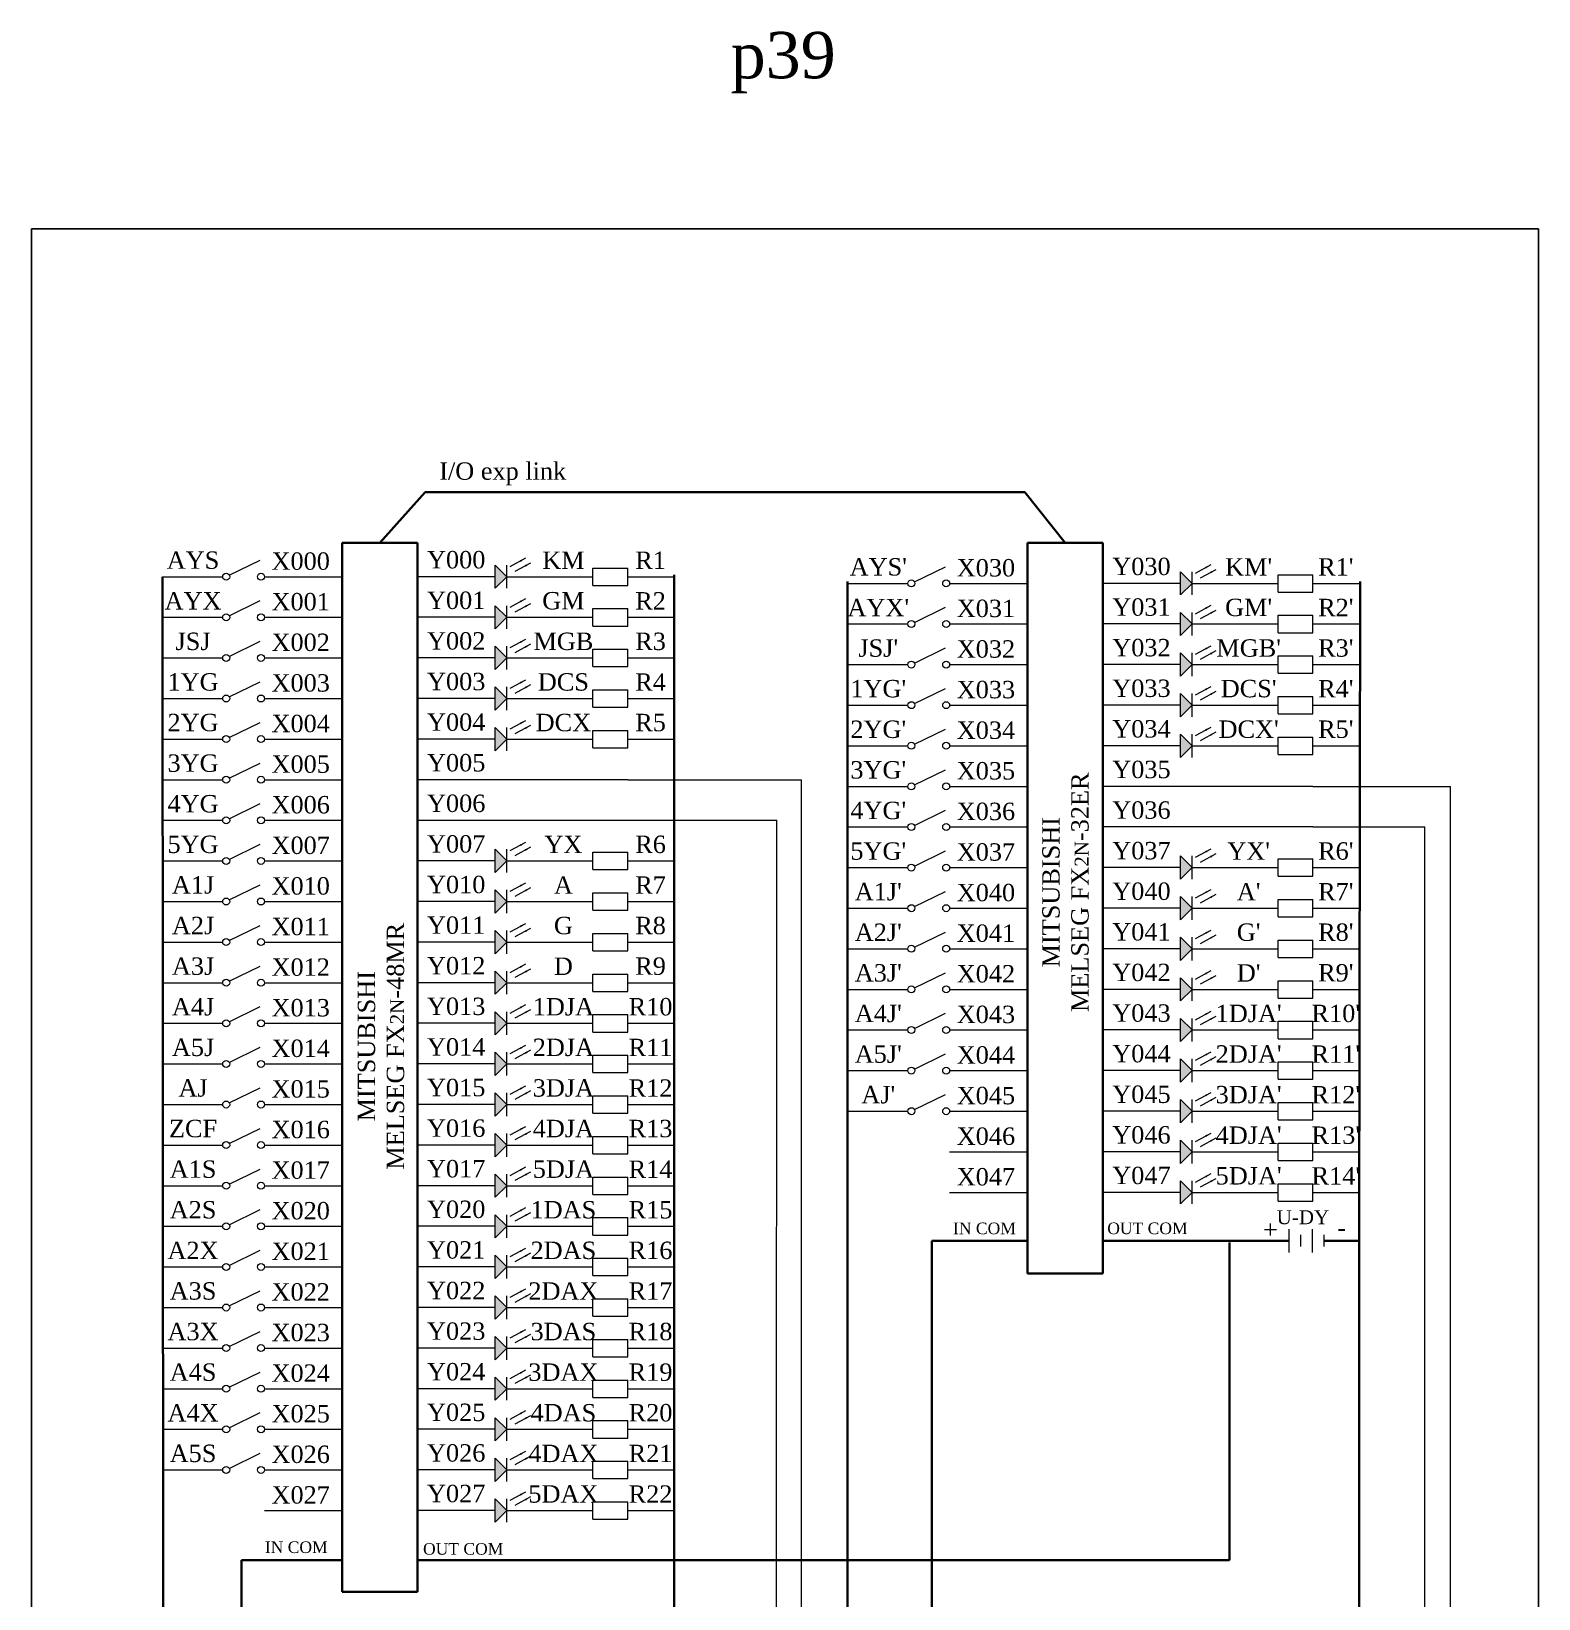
# Model space of a CAD drawing. Header units: millimetres. Extents: x -1398 to -410, y -1053 to -637.
# Drawn here: x -1023.4 to -763.4, y -910.8 to -640.6 of the extents above; entities that cross this region are included whole.
import ezdxf

# ---------------------------------------------------------------- set-up
doc = ezdxf.new("R2010")
doc.units = ezdxf.units.MM
doc.header["$MEASUREMENT"] = 0
doc.layers.get('0').update_dxf_attribs({"lineweight": 90})
doc.layers.add('粗实线', color=7, linetype='Continuous', lineweight=35)
doc.layers.add('细实线', color=7, linetype='Continuous', lineweight=13)
doc.styles.get("Standard").update_dxf_attribs({"font": 'TIMES.TTF', "height": 3})
doc.dimstyles.new('ISO-25', dxfattribs={"dimtxt": 3, "dimasz": 1, "dimexe": 2, "dimexo": 0, "dimgap": 1.5, "dimtad": 1, "dimlfac": -1, "dimdsep": 46, "dimtxsty": 'Standard', "dimblk2": 'DOTSMALL', "dimsah": 1, "dimcen": 10, "dimclrd": 7, "dimclre": 7, "dimclrt": 7, "dimazin": 2, "dimtfac": 1, "dimtix": 1, "dimtmove": 1, "dimatfit": 3, "dimfxl": 0, "dimlwd": 9, "dimlwe": 9, "dimarcsym": 0})

# ---------------------------------------------------------------- blocks, each defined once
blk = doc.blocks.new('_DotSmall')
at = {"color": 0, "linetype": 'ByBlock', "const_width": 0.5}
blk.add_lwpolyline([(-0.0625, 0, 1), (0.0625, 0, 1)], format="xyb", close=True, dxfattribs=at)

msp = doc.modelspace()

# ---------------------------------------------------------------- hatches: boundary and pattern name
at = {"layer": '细实线'}
for points in [[(-943.38, -732.65), (-943.38, -736.65), (-941.38, -734.65)], [(-825.2, -737.8), (-823.2, -735.8), (-825.2, -733.8)], [(-943.38, -739.65), (-943.38, -743.65), (-941.38, -741.65)], [(-825.2, -744.8), (-823.2, -742.8), (-825.2, -740.8)], [(-943.38, -746.65), (-943.38, -750.65), (-941.38, -748.65)], [(-825.2, -751.8), (-823.2, -749.8), (-825.2, -747.8)], [(-943.38, -753.65), (-943.38, -757.65), (-941.38, -755.65)], [(-825.2, -758.8), (-823.2, -756.8), (-825.2, -754.8)], [(-943.38, -760.65), (-943.38, -764.65), (-941.38, -762.65)], [(-825.2, -765.8), (-823.2, -763.8), (-825.2, -761.8)], [(-943.38, -781.65), (-943.38, -785.65), (-941.38, -783.65)], [(-825.2, -786.8), (-823.2, -784.8), (-825.2, -782.8)], [(-943.38, -788.65), (-943.38, -792.65), (-941.38, -790.65)], [(-825.2, -793.8), (-823.2, -791.8), (-825.2, -789.8)], [(-943.38, -795.65), (-943.38, -799.65), (-941.38, -797.65)], [(-825.2, -800.8), (-823.2, -798.8), (-825.2, -796.8)], [(-943.38, -802.65), (-943.38, -806.65), (-941.38, -804.65)], [(-825.2, -807.8), (-823.2, -805.8), (-825.2, -803.8)], [(-943.38, -809.65), (-943.38, -813.65), (-941.38, -811.65)], [(-825.2, -814.8), (-823.2, -812.8), (-825.2, -810.8)], [(-943.38, -816.65), (-943.38, -820.65), (-941.38, -818.65)], [(-825.2, -821.8), (-823.2, -819.8), (-825.2, -817.8)], [(-943.38, -823.65), (-943.38, -827.65), (-941.38, -825.65)], [(-825.2, -828.8), (-823.2, -826.8), (-825.2, -824.8)], [(-943.38, -830.65), (-943.38, -834.65), (-941.38, -832.65)], [(-825.2, -835.8), (-823.2, -833.8), (-825.2, -831.8)], [(-943.38, -837.65), (-943.38, -841.65), (-941.38, -839.65)], [(-825.2, -842.8), (-823.2, -840.8), (-825.2, -838.8)], [(-943.38, -844.65), (-943.38, -848.65), (-941.38, -846.65)], [(-943.38, -851.65), (-943.38, -855.65), (-941.38, -853.65)], [(-943.38, -858.65), (-943.38, -862.65), (-941.38, -860.65)], [(-943.38, -865.65), (-943.38, -869.65), (-941.38, -867.65)], [(-943.38, -872.65), (-943.38, -876.65), (-941.38, -874.65)], [(-943.38, -879.65), (-943.38, -883.65), (-941.38, -881.65)], [(-943.38, -886.65), (-943.38, -890.65), (-941.38, -888.65)], [(-943.38, -893.65), (-943.38, -897.65), (-941.38, -895.65)]]:
    msp.add_hatch(color=7, dxfattribs=at).paths.add_polyline_path(points)

# ---------------------------------------------------------------- linework, layer by layer
at = {"layer": 'Defpoints'}
for p, q in [((-1023.39, -1047.75), (-1023.39, -674.65)), ((-763.41, -686.24), (-763.41, -686.24))]:
    msp.add_line(p, q, dxfattribs=at)
at = {"layer": 'Defpoints', "color": 0}
for p, q in [((-1023.39, -674.65), (-763.41, -674.65)), ((-763.41, -674.65), (-763.41, -1047.75))]:
    msp.add_line(p, q, dxfattribs=at)
at = {"layer": '粗实线', "color": 7}
for p, q in [((-963.28, -728.8), (-955.45, -720.08)), ((-955.45, -720.08), (-852.03, -720.08)), ((-852.03, -720.08), (-845.1, -728.8)), ((-969.78, -728.8), (-969.78, -909.65)), ((-969.78, -728.8), (-956.78, -728.8)), ((-956.78, -728.8), (-956.78, -909.65)), ((-851.6, -728.8), (-851.6, -854.8)), ((-851.6, -728.8), (-838.6, -728.8)), ((-838.6, -728.8), (-838.6, -854.8)), ((-1000.78, -734.65), (-1000.65, -913.29)), ((-912.52, -734.31), (-912.52, -946.54)), ((-882.6, -735.5), (-882.6, -913.29)), ((-794.18, -735.46), (-794.34, -849.14)), ((-868.1, -849.14), (-868.1, -916.17)), ((-851.6, -849.14), (-868.1, -849.14)), ((-806.49, -849.14), (-838.6, -849.14)), ((-816.75, -849.42), (-816.75, -904.2)), ((-800.49, -849.14), (-794.34, -849.15)), ((-794.34, -849.14), (-794.34, -943.98)), ((-851.6, -854.8), (-838.6, -854.8)), ((-987.17, -904.19), (-969.78, -904.19)), ((-987.17, -904.19), (-987.17, -916.17)), ((-956.78, -904.19), (-925.05, -904.19)), ((-925.05, -904.19), (-816.75, -904.2)), ((-969.78, -909.65), (-956.78, -909.65))]:
    msp.add_line(p, q, dxfattribs=at)
at = {"layer": '细实线', "color": 7}
for p, q in [((-989.25, -734.38), (-983.91, -731.77)), ((-1000.78, -734.65), (-990.38, -734.65)), ((-983.18, -734.65), (-969.78, -734.65)), ((-943.38, -734.65), (-956.78, -734.65)), ((-943.38, -736.65), (-943.38, -732.65)), ((-943.38, -732.65), (-941.38, -734.65)), ((-943.38, -736.65), (-941.38, -734.65)), ((-941.38, -736.65), (-941.38, -732.65)), ((-941.38, -734.65), (-926.53, -734.65)), ((-926.53, -736.15), (-926.53, -733.15)), ((-926.53, -733.15), (-920.53, -733.15)), ((-920.53, -736.15), (-920.53, -733.15)), ((-920.53, -734.65), (-912.53, -734.65)), ((-871.06, -735.53), (-865.73, -732.92)), ((-825.2, -733.8), (-823.2, -735.8)), ((-825.2, -737.8), (-825.2, -733.8)), ((-823.2, -737.8), (-823.2, -733.8)), ((-808.34, -737.3), (-808.34, -734.3)), ((-808.34, -734.3), (-802.34, -734.3)), ((-802.34, -737.3), (-802.34, -734.3)), ((-926.53, -736.15), (-920.53, -736.15)), ((-882.6, -735.8), (-872.2, -735.8)), ((-865, -735.8), (-851.6, -735.8)), ((-825.2, -735.8), (-838.6, -735.8)), ((-825.2, -737.8), (-823.2, -735.8)), ((-823.2, -735.8), (-808.34, -735.8)), ((-808.34, -737.3), (-802.34, -737.3)), ((-802.34, -735.8), (-794.34, -735.8)), ((-989.25, -741.38), (-983.91, -738.77)), ((-943.38, -743.65), (-943.38, -739.65)), ((-943.38, -739.65), (-941.38, -741.65)), ((-941.38, -743.65), (-941.38, -739.65)), ((-926.53, -743.15), (-926.53, -740.15)), ((-926.53, -740.15), (-920.53, -740.15)), ((-920.53, -743.15), (-920.53, -740.15)), ((-871.06, -742.53), (-865.73, -739.92)), ((-1000.78, -741.65), (-990.38, -741.65)), ((-983.18, -741.65), (-969.78, -741.65)), ((-943.38, -741.65), (-956.78, -741.65)), ((-943.38, -743.65), (-941.38, -741.65)), ((-941.38, -741.65), (-926.53, -741.65)), ((-920.53, -741.65), (-912.53, -741.65)), ((-882.6, -742.8), (-872.2, -742.8)), ((-865, -742.8), (-851.6, -742.8)), ((-825.2, -742.8), (-838.6, -742.8)), ((-825.2, -740.8), (-823.2, -742.8)), ((-825.2, -744.8), (-825.2, -740.8)), ((-825.2, -744.8), (-823.2, -742.8)), ((-823.2, -744.8), (-823.2, -740.8)), ((-823.2, -742.8), (-808.34, -742.8)), ((-808.34, -741.3), (-802.34, -741.3)), ((-808.34, -744.3), (-808.34, -741.3)), ((-802.34, -744.3), (-802.34, -741.3)), ((-802.34, -742.8), (-794.34, -742.8)), ((-989.25, -748.38), (-983.91, -745.77)), ((-926.53, -743.15), (-920.53, -743.15)), ((-808.34, -744.3), (-802.34, -744.3)), ((-943.38, -750.65), (-943.38, -746.65)), ((-943.38, -746.65), (-941.38, -748.65)), ((-941.38, -750.65), (-941.38, -746.65)), ((-926.53, -750.15), (-926.53, -747.15)), ((-926.53, -747.15), (-920.53, -747.15)), ((-920.53, -750.15), (-920.53, -747.15)), ((-871.06, -749.53), (-865.73, -746.92)), ((-825.2, -747.8), (-823.2, -749.8)), ((-825.2, -751.8), (-825.2, -747.8)), ((-823.2, -751.8), (-823.2, -747.8)), ((-808.34, -748.3), (-802.34, -748.3)), ((-808.34, -751.3), (-808.34, -748.3)), ((-802.34, -751.3), (-802.34, -748.3)), ((-1000.78, -748.65), (-990.38, -748.65)), ((-983.18, -748.65), (-969.78, -748.65)), ((-943.38, -748.65), (-956.78, -748.65)), ((-943.38, -750.65), (-941.38, -748.65)), ((-941.38, -748.65), (-926.53, -748.65)), ((-926.53, -750.15), (-920.53, -750.15)), ((-920.53, -748.65), (-912.53, -748.65)), ((-882.6, -749.8), (-872.2, -749.8)), ((-865, -749.8), (-851.6, -749.8)), ((-825.2, -749.8), (-838.6, -749.8)), ((-825.2, -751.8), (-823.2, -749.8)), ((-823.2, -749.8), (-808.34, -749.8)), ((-802.34, -749.8), (-794.34, -749.8)), ((-989.25, -755.38), (-983.91, -752.77)), ((-943.38, -757.65), (-943.38, -753.65)), ((-943.38, -753.65), (-941.38, -755.65)), ((-941.38, -757.65), (-941.38, -753.65)), ((-808.34, -751.3), (-802.34, -751.3)), ((-1000.78, -755.65), (-990.38, -755.65)), ((-983.18, -755.65), (-969.78, -755.65)), ((-943.38, -755.65), (-956.78, -755.65)), ((-943.38, -757.65), (-941.38, -755.65)), ((-941.38, -755.65), (-926.53, -755.65)), ((-926.53, -757.15), (-926.53, -754.15)), ((-926.53, -754.15), (-920.53, -754.15)), ((-920.53, -757.15), (-920.53, -754.15)), ((-920.53, -755.65), (-912.53, -755.65)), ((-871.06, -756.53), (-865.73, -753.92)), ((-825.2, -754.8), (-823.2, -756.8)), ((-825.2, -758.8), (-825.2, -754.8)), ((-823.2, -758.8), (-823.2, -754.8)), ((-808.34, -755.3), (-802.34, -755.3)), ((-808.34, -758.3), (-808.34, -755.3)), ((-802.34, -758.3), (-802.34, -755.3)), ((-926.53, -757.15), (-920.53, -757.15)), ((-882.6, -756.8), (-872.2, -756.8)), ((-865, -756.8), (-851.6, -756.8)), ((-825.2, -756.8), (-838.6, -756.8)), ((-825.2, -758.8), (-823.2, -756.8)), ((-823.2, -756.8), (-808.34, -756.8)), ((-808.34, -758.3), (-802.34, -758.3)), ((-802.34, -756.8), (-794.34, -756.8)), ((-989.25, -762.38), (-983.91, -759.77)), ((-943.38, -764.65), (-943.38, -760.65)), ((-943.38, -760.65), (-941.38, -762.65)), ((-941.38, -764.65), (-941.38, -760.65)), ((-926.53, -764.15), (-926.53, -761.15)), ((-926.53, -761.15), (-920.53, -761.15)), ((-920.53, -764.15), (-920.53, -761.15)), ((-871.06, -763.53), (-865.73, -760.92)), ((-825.2, -761.8), (-823.2, -763.8)), ((-825.2, -765.8), (-825.2, -761.8)), ((-823.2, -765.8), (-823.2, -761.8)), ((-1000.78, -762.65), (-990.38, -762.65)), ((-983.18, -762.65), (-969.78, -762.65)), ((-943.38, -762.65), (-956.78, -762.65)), ((-943.38, -764.65), (-941.38, -762.65)), ((-941.38, -762.65), (-926.53, -762.65)), ((-926.53, -764.15), (-920.53, -764.15)), ((-920.53, -762.65), (-912.53, -762.65)), ((-882.6, -763.8), (-872.2, -763.8)), ((-865, -763.8), (-851.6, -763.8)), ((-825.2, -763.8), (-838.6, -763.8)), ((-825.2, -765.8), (-823.2, -763.8)), ((-823.2, -763.8), (-808.34, -763.8)), ((-808.34, -762.3), (-802.34, -762.3)), ((-808.34, -765.3), (-808.34, -762.3)), ((-802.34, -765.3), (-802.34, -762.3)), ((-802.34, -763.8), (-794.34, -763.8)), ((-989.25, -769.38), (-983.91, -766.77)), ((-808.34, -765.3), (-802.34, -765.3)), ((-1000.78, -769.65), (-990.38, -769.65)), ((-983.18, -769.65), (-969.78, -769.65)), ((-920.53, -769.65), (-956.78, -769.65)), ((-920.53, -769.65), (-890.53, -769.65)), ((-890.53, -963.63), (-890.53, -769.65)), ((-871.06, -770.53), (-865.73, -767.92)), ((-882.6, -770.8), (-872.2, -770.8)), ((-865, -770.8), (-851.6, -770.8)), ((-802.34, -770.8), (-838.6, -770.8)), ((-802.34, -770.8), (-778.63, -770.8)), ((-778.63, -960.96), (-778.63, -770.8)), ((-989.25, -776.38), (-983.91, -773.77)), ((-871.06, -777.53), (-865.73, -774.92)), ((-1000.78, -776.65), (-990.38, -776.65)), ((-983.18, -776.65), (-969.78, -776.65)), ((-956.78, -776.65), (-894.8, -776.65)), ((-894.91, -960.63), (-894.8, -776.65)), ((-882.6, -777.8), (-872.2, -777.8)), ((-865, -777.8), (-851.6, -777.8)), ((-802.34, -777.8), (-838.6, -777.8)), ((-802.34, -777.8), (-783.07, -777.8)), ((-783.07, -958.08), (-783.07, -777.8)), ((-989.25, -783.38), (-983.91, -780.77)), ((-943.38, -781.65), (-941.38, -783.65)), ((-943.38, -785.65), (-943.38, -781.65)), ((-941.38, -785.65), (-941.38, -781.65)), ((-926.53, -785.15), (-926.53, -782.15)), ((-926.53, -782.15), (-920.53, -782.15)), ((-920.53, -785.15), (-920.53, -782.15)), ((-871.06, -784.53), (-865.73, -781.92)), ((-825.2, -782.8), (-823.2, -784.8)), ((-825.2, -786.8), (-825.2, -782.8)), ((-823.2, -786.8), (-823.2, -782.8)), ((-808.34, -783.3), (-802.34, -783.3)), ((-808.34, -786.3), (-808.34, -783.3)), ((-802.34, -786.3), (-802.34, -783.3)), ((-1000.78, -783.65), (-990.38, -783.65)), ((-983.18, -783.65), (-969.78, -783.65)), ((-943.38, -783.65), (-956.78, -783.65)), ((-943.38, -785.65), (-941.38, -783.65)), ((-941.38, -783.65), (-926.53, -783.65)), ((-926.53, -785.15), (-920.53, -785.15)), ((-920.53, -783.65), (-912.53, -783.65)), ((-882.6, -784.8), (-872.2, -784.8)), ((-865, -784.8), (-851.6, -784.8)), ((-825.2, -784.8), (-838.6, -784.8)), ((-825.2, -786.8), (-823.2, -784.8)), ((-823.2, -784.8), (-808.34, -784.8)), ((-808.34, -786.3), (-802.34, -786.3)), ((-802.34, -784.8), (-794.34, -784.8)), ((-989.25, -790.38), (-983.91, -787.77)), ((-943.38, -788.65), (-941.38, -790.65)), ((-943.38, -792.65), (-943.38, -788.65)), ((-941.38, -792.65), (-941.38, -788.65)), ((-871.06, -791.53), (-865.73, -788.92)), ((-1000.78, -790.65), (-990.38, -790.65)), ((-983.18, -790.65), (-969.78, -790.65)), ((-943.38, -790.65), (-956.78, -790.65)), ((-943.38, -792.65), (-941.38, -790.65)), ((-941.38, -790.65), (-926.53, -790.65)), ((-926.53, -792.15), (-926.53, -789.15)), ((-926.53, -789.15), (-920.53, -789.15)), ((-920.53, -792.15), (-920.53, -789.15)), ((-920.53, -790.65), (-912.53, -790.65)), ((-825.2, -789.8), (-823.2, -791.8)), ((-825.2, -793.8), (-825.2, -789.8)), ((-823.2, -793.8), (-823.2, -789.8)), ((-808.34, -790.3), (-802.34, -790.3)), ((-808.34, -793.3), (-808.34, -790.3)), ((-802.34, -793.3), (-802.34, -790.3)), ((-926.53, -792.15), (-920.53, -792.15)), ((-882.6, -791.8), (-872.2, -791.8)), ((-865, -791.8), (-851.6, -791.8)), ((-825.2, -791.8), (-838.6, -791.8)), ((-825.2, -793.8), (-823.2, -791.8)), ((-823.2, -791.8), (-808.34, -791.8)), ((-808.34, -793.3), (-802.34, -793.3)), ((-802.34, -791.8), (-794.34, -791.8)), ((-989.25, -797.38), (-983.91, -794.77)), ((-943.38, -795.65), (-941.38, -797.65)), ((-943.38, -799.65), (-943.38, -795.65)), ((-941.38, -799.65), (-941.38, -795.65)), ((-926.53, -799.15), (-926.53, -796.15)), ((-926.53, -796.15), (-920.53, -796.15)), ((-920.53, -799.15), (-920.53, -796.15)), ((-871.06, -798.53), (-865.73, -795.92)), ((-825.2, -796.8), (-823.2, -798.8)), ((-825.2, -800.8), (-825.2, -796.8)), ((-823.2, -800.8), (-823.2, -796.8)), ((-1000.78, -797.65), (-990.38, -797.65)), ((-983.18, -797.65), (-969.78, -797.65)), ((-943.38, -797.65), (-956.78, -797.65)), ((-943.38, -799.65), (-941.38, -797.65)), ((-941.38, -797.65), (-926.53, -797.65)), ((-926.53, -799.15), (-920.53, -799.15)), ((-920.53, -797.65), (-912.53, -797.65)), ((-882.6, -798.8), (-872.2, -798.8)), ((-865, -798.8), (-851.6, -798.8)), ((-825.2, -798.8), (-838.6, -798.8)), ((-825.2, -800.8), (-823.2, -798.8)), ((-823.2, -798.8), (-808.34, -798.8)), ((-808.34, -797.3), (-802.34, -797.3)), ((-808.34, -800.3), (-808.34, -797.3)), ((-802.34, -800.3), (-802.34, -797.3)), ((-802.34, -798.8), (-794.34, -798.8)), ((-989.25, -804.38), (-983.91, -801.77)), ((-808.34, -800.3), (-802.34, -800.3)), ((-1000.78, -804.65), (-990.38, -804.65)), ((-983.18, -804.65), (-969.78, -804.65)), ((-943.38, -804.65), (-956.78, -804.65)), ((-943.38, -806.65), (-943.38, -802.65)), ((-943.38, -802.65), (-941.38, -804.65)), ((-943.38, -806.65), (-941.38, -804.65)), ((-941.38, -806.65), (-941.38, -802.65)), ((-941.38, -804.65), (-926.53, -804.65)), ((-926.53, -806.15), (-926.53, -803.15)), ((-926.53, -803.15), (-920.53, -803.15)), ((-920.53, -806.15), (-920.53, -803.15)), ((-920.53, -804.65), (-912.53, -804.65)), ((-871.06, -805.53), (-865.73, -802.92)), ((-825.2, -803.8), (-823.2, -805.8)), ((-825.2, -807.8), (-825.2, -803.8)), ((-823.2, -807.8), (-823.2, -803.8)), ((-808.34, -804.3), (-802.34, -804.3)), ((-808.34, -807.3), (-808.34, -804.3)), ((-802.34, -807.3), (-802.34, -804.3)), ((-926.53, -806.15), (-920.53, -806.15)), ((-882.6, -805.8), (-872.2, -805.8)), ((-865, -805.8), (-851.6, -805.8)), ((-825.2, -805.8), (-838.6, -805.8)), ((-825.2, -807.8), (-823.2, -805.8)), ((-823.2, -805.8), (-808.34, -805.8)), ((-808.34, -807.3), (-802.34, -807.3)), ((-802.34, -805.8), (-794.34, -805.8)), ((-989.25, -811.38), (-983.91, -808.77)), ((-943.38, -809.65), (-941.38, -811.65)), ((-943.38, -813.65), (-943.38, -809.65)), ((-941.38, -813.65), (-941.38, -809.65)), ((-926.53, -813.15), (-926.53, -810.15)), ((-926.53, -810.15), (-920.53, -810.15)), ((-920.53, -813.15), (-920.53, -810.15)), ((-871.06, -812.53), (-865.73, -809.92)), ((-1000.78, -811.65), (-990.38, -811.65)), ((-983.18, -811.65), (-969.78, -811.65)), ((-943.38, -811.65), (-956.78, -811.65)), ((-943.38, -813.65), (-941.38, -811.65)), ((-941.38, -811.65), (-926.53, -811.65)), ((-926.53, -813.15), (-920.53, -813.15)), ((-920.53, -811.65), (-912.53, -811.65)), ((-882.6, -812.8), (-872.2, -812.8)), ((-865, -812.8), (-851.6, -812.8)), ((-825.2, -812.8), (-838.6, -812.8)), ((-825.2, -810.8), (-823.2, -812.8)), ((-825.2, -814.8), (-825.2, -810.8)), ((-825.2, -814.8), (-823.2, -812.8)), ((-823.2, -814.8), (-823.2, -810.8)), ((-823.2, -812.8), (-808.34, -812.8)), ((-808.34, -811.3), (-802.34, -811.3)), ((-808.34, -814.3), (-808.34, -811.3)), ((-802.34, -814.3), (-802.34, -811.3)), ((-802.34, -812.8), (-794.34, -812.8)), ((-989.25, -818.38), (-983.91, -815.77)), ((-808.34, -814.3), (-802.34, -814.3)), ((-1000.78, -818.65), (-990.38, -818.65)), ((-983.18, -818.65), (-969.78, -818.65)), ((-943.38, -818.65), (-956.78, -818.65)), ((-943.38, -816.65), (-941.38, -818.65)), ((-943.38, -820.65), (-943.38, -816.65)), ((-943.38, -820.65), (-941.38, -818.65)), ((-941.38, -820.65), (-941.38, -816.65)), ((-941.38, -818.65), (-926.53, -818.65)), ((-926.53, -820.15), (-926.53, -817.15)), ((-926.53, -817.15), (-920.53, -817.15)), ((-920.53, -820.15), (-920.53, -817.15)), ((-920.53, -818.65), (-912.53, -818.65)), ((-871.06, -819.53), (-865.73, -816.92)), ((-825.2, -817.8), (-823.2, -819.8)), ((-825.2, -821.8), (-825.2, -817.8)), ((-823.2, -821.8), (-823.2, -817.8)), ((-808.34, -818.3), (-802.34, -818.3)), ((-808.34, -821.3), (-808.34, -818.3)), ((-802.34, -821.3), (-802.34, -818.3)), ((-926.53, -820.15), (-920.53, -820.15)), ((-882.6, -819.8), (-872.2, -819.8)), ((-865, -819.8), (-851.6, -819.8)), ((-825.2, -819.8), (-838.6, -819.8)), ((-825.2, -821.8), (-823.2, -819.8)), ((-823.2, -819.8), (-808.34, -819.8)), ((-808.34, -821.3), (-802.34, -821.3)), ((-802.34, -819.8), (-794.34, -819.8)), ((-989.25, -825.38), (-983.91, -822.77)), ((-943.38, -823.65), (-941.38, -825.65)), ((-943.38, -827.65), (-943.38, -823.65)), ((-941.38, -827.65), (-941.38, -823.65)), ((-926.53, -827.15), (-926.53, -824.15)), ((-926.53, -824.15), (-920.53, -824.15)), ((-920.53, -827.15), (-920.53, -824.15)), ((-871.06, -826.53), (-865.73, -823.92)), ((-1000.78, -825.65), (-990.38, -825.65)), ((-983.18, -825.65), (-969.78, -825.65)), ((-943.38, -825.65), (-956.78, -825.65)), ((-943.38, -827.65), (-941.38, -825.65)), ((-941.38, -825.65), (-926.53, -825.65)), ((-920.53, -825.65), (-912.53, -825.65)), ((-882.6, -826.8), (-872.2, -826.8)), ((-865, -826.8), (-851.6, -826.8)), ((-825.2, -826.8), (-838.6, -826.8)), ((-825.2, -824.8), (-823.2, -826.8)), ((-825.2, -828.8), (-825.2, -824.8)), ((-825.2, -828.8), (-823.2, -826.8)), ((-823.2, -828.8), (-823.2, -824.8)), ((-823.2, -826.8), (-808.34, -826.8)), ((-808.34, -828.3), (-808.34, -825.3)), ((-808.34, -825.3), (-802.34, -825.3)), ((-802.34, -828.3), (-802.34, -825.3)), ((-802.34, -826.8), (-794.34, -826.8)), ((-926.53, -827.15), (-920.53, -827.15)), ((-808.34, -828.3), (-802.34, -828.3)), ((-989.25, -832.38), (-983.91, -829.77)), ((-943.38, -830.65), (-941.38, -832.65)), ((-943.38, -834.65), (-943.38, -830.65)), ((-941.38, -834.65), (-941.38, -830.65)), ((-926.53, -834.15), (-926.53, -831.15)), ((-926.53, -831.15), (-920.53, -831.15)), ((-920.53, -834.15), (-920.53, -831.15)), ((-825.2, -831.8), (-823.2, -833.8)), ((-825.2, -835.8), (-825.2, -831.8)), ((-823.2, -835.8), (-823.2, -831.8)), ((-1000.78, -832.65), (-990.38, -832.65)), ((-983.18, -832.65), (-969.78, -832.65)), ((-943.38, -832.65), (-956.78, -832.65)), ((-943.38, -834.65), (-941.38, -832.65)), ((-941.38, -832.65), (-926.53, -832.65)), ((-926.53, -834.15), (-920.53, -834.15)), ((-920.53, -832.65), (-912.53, -832.65)), ((-865, -833.8), (-851.6, -833.8)), ((-825.2, -833.8), (-838.6, -833.8)), ((-825.2, -835.8), (-823.2, -833.8)), ((-823.2, -833.8), (-808.34, -833.8)), ((-808.34, -832.3), (-802.34, -832.3)), ((-808.34, -835.3), (-808.34, -832.3)), ((-802.34, -835.3), (-802.34, -832.3)), ((-802.34, -833.8), (-794.34, -833.8)), ((-989.25, -839.38), (-983.91, -836.77)), ((-943.38, -841.65), (-943.38, -837.65)), ((-943.38, -837.65), (-941.38, -839.65)), ((-941.38, -841.65), (-941.38, -837.65)), ((-808.34, -835.3), (-802.34, -835.3)), ((-1000.78, -839.65), (-990.38, -839.65)), ((-983.18, -839.65), (-969.78, -839.65)), ((-943.38, -839.65), (-956.78, -839.65)), ((-943.38, -841.65), (-941.38, -839.65)), ((-941.38, -839.65), (-926.53, -839.65)), ((-926.53, -841.15), (-926.53, -838.15)), ((-926.53, -838.15), (-920.53, -838.15)), ((-920.53, -841.15), (-920.53, -838.15)), ((-920.53, -839.65), (-912.53, -839.65)), ((-825.2, -838.8), (-823.2, -840.8)), ((-825.2, -842.8), (-825.2, -838.8)), ((-823.2, -842.8), (-823.2, -838.8)), ((-808.34, -839.3), (-802.34, -839.3)), ((-808.34, -842.3), (-808.34, -839.3)), ((-802.34, -842.3), (-802.34, -839.3)), ((-926.53, -841.15), (-920.53, -841.15)), ((-865, -840.8), (-851.6, -840.8)), ((-825.2, -840.8), (-838.6, -840.8)), ((-825.2, -842.8), (-823.2, -840.8)), ((-823.2, -840.8), (-808.34, -840.8)), ((-808.34, -842.3), (-802.34, -842.3)), ((-802.34, -840.8), (-794.34, -840.8)), ((-989.25, -846.38), (-983.91, -843.77)), ((-943.38, -844.65), (-941.38, -846.65)), ((-943.38, -848.65), (-943.38, -844.65)), ((-941.38, -848.65), (-941.38, -844.65)), ((-926.53, -848.15), (-926.53, -845.15)), ((-926.53, -845.15), (-920.53, -845.15)), ((-920.53, -848.15), (-920.53, -845.15)), ((-1000.78, -846.65), (-990.38, -846.65)), ((-983.18, -846.65), (-969.78, -846.65)), ((-943.38, -846.65), (-956.78, -846.65)), ((-943.38, -848.65), (-941.38, -846.65)), ((-941.38, -846.65), (-926.53, -846.65)), ((-926.53, -848.15), (-920.53, -848.15)), ((-920.53, -846.65), (-912.53, -846.65)), ((-806.49, -847.14), (-806.49, -851.14)), ((-804.49, -848.14), (-804.49, -850.14)), ((-802.49, -847.14), (-802.49, -851.14)), ((-800.49, -848.14), (-800.49, -850.14)), ((-989.25, -853.38), (-983.91, -850.77)), ((-1000.78, -853.65), (-990.38, -853.65)), ((-983.18, -853.65), (-969.78, -853.65)), ((-943.38, -853.65), (-956.78, -853.65)), ((-943.38, -851.65), (-941.38, -853.65)), ((-943.38, -855.65), (-943.38, -851.65)), ((-943.38, -855.65), (-941.38, -853.65)), ((-941.38, -855.65), (-941.38, -851.65)), ((-941.38, -853.65), (-926.53, -853.65)), ((-926.53, -855.15), (-926.53, -852.15)), ((-926.53, -852.15), (-920.53, -852.15)), ((-920.53, -855.15), (-920.53, -852.15)), ((-920.53, -853.65), (-912.53, -853.65)), ((-926.53, -855.15), (-920.53, -855.15)), ((-989.25, -860.38), (-983.91, -857.77)), ((-943.38, -862.65), (-943.38, -858.65)), ((-943.38, -858.65), (-941.38, -860.65)), ((-941.38, -862.65), (-941.38, -858.65)), ((-926.53, -862.15), (-926.53, -859.15)), ((-926.53, -859.15), (-920.53, -859.15)), ((-920.53, -862.15), (-920.53, -859.15)), ((-1000.78, -860.65), (-990.38, -860.65)), ((-983.18, -860.65), (-969.78, -860.65)), ((-943.38, -860.65), (-956.78, -860.65)), ((-943.38, -862.65), (-941.38, -860.65)), ((-941.38, -860.65), (-926.53, -860.65)), ((-920.53, -860.65), (-912.53, -860.65)), ((-926.53, -862.15), (-920.53, -862.15)), ((-989.25, -867.38), (-983.91, -864.77)), ((-943.38, -865.65), (-941.38, -867.65)), ((-943.38, -869.65), (-943.38, -865.65)), ((-941.38, -869.65), (-941.38, -865.65)), ((-926.53, -869.15), (-926.53, -866.15)), ((-926.53, -866.15), (-920.53, -866.15)), ((-920.53, -869.15), (-920.53, -866.15)), ((-1000.78, -867.65), (-990.38, -867.65)), ((-983.18, -867.65), (-969.78, -867.65)), ((-943.38, -867.65), (-956.78, -867.65)), ((-943.38, -869.65), (-941.38, -867.65)), ((-941.38, -867.65), (-926.53, -867.65)), ((-926.53, -869.15), (-920.53, -869.15)), ((-920.53, -867.65), (-912.53, -867.65)), ((-989.25, -874.38), (-983.91, -871.77)), ((-943.38, -876.65), (-943.38, -872.65)), ((-943.38, -872.65), (-941.38, -874.65)), ((-941.38, -876.65), (-941.38, -872.65)), ((-1000.78, -874.65), (-990.38, -874.65)), ((-983.18, -874.65), (-969.78, -874.65)), ((-943.38, -874.65), (-956.78, -874.65)), ((-943.38, -876.65), (-941.38, -874.65)), ((-941.38, -874.65), (-926.53, -874.65)), ((-926.53, -876.15), (-926.53, -873.15)), ((-926.53, -873.15), (-920.53, -873.15)), ((-920.53, -876.15), (-920.53, -873.15)), ((-920.53, -874.65), (-912.53, -874.65)), ((-926.53, -876.15), (-920.53, -876.15)), ((-989.25, -881.38), (-983.91, -878.77)), ((-943.38, -879.65), (-941.38, -881.65)), ((-943.38, -883.65), (-943.38, -879.65)), ((-941.38, -883.65), (-941.38, -879.65)), ((-926.53, -883.15), (-926.53, -880.15)), ((-926.53, -880.15), (-920.53, -880.15)), ((-920.53, -883.15), (-920.53, -880.15)), ((-1000.78, -881.65), (-990.38, -881.65)), ((-983.18, -881.65), (-969.78, -881.65)), ((-943.38, -881.65), (-956.78, -881.65)), ((-943.38, -883.65), (-941.38, -881.65)), ((-941.38, -881.65), (-926.53, -881.65)), ((-926.53, -883.15), (-920.53, -883.15)), ((-920.53, -881.65), (-912.53, -881.65)), ((-989.25, -888.38), (-983.91, -885.77)), ((-1000.78, -888.65), (-990.38, -888.65)), ((-983.18, -888.65), (-969.78, -888.65)), ((-943.38, -888.65), (-956.78, -888.65)), ((-943.38, -886.65), (-941.38, -888.65)), ((-943.38, -890.65), (-943.38, -886.65)), ((-943.38, -890.65), (-941.38, -888.65)), ((-941.38, -890.65), (-941.38, -886.65)), ((-941.38, -888.65), (-926.53, -888.65)), ((-926.53, -890.15), (-926.53, -887.15)), ((-926.53, -887.15), (-920.53, -887.15)), ((-920.53, -890.15), (-920.53, -887.15)), ((-920.53, -888.65), (-912.53, -888.65)), ((-926.53, -890.15), (-920.53, -890.15)), ((-943.38, -897.65), (-943.38, -893.65)), ((-943.38, -893.65), (-941.38, -895.65)), ((-941.38, -897.65), (-941.38, -893.65)), ((-926.53, -897.15), (-926.53, -894.15)), ((-926.53, -894.15), (-920.53, -894.15)), ((-920.53, -897.15), (-920.53, -894.15)), ((-983.18, -895.65), (-969.78, -895.65)), ((-943.38, -895.65), (-956.78, -895.65)), ((-943.38, -897.65), (-941.38, -895.65)), ((-941.38, -895.65), (-926.53, -895.65)), ((-920.53, -895.65), (-912.53, -895.65)), ((-926.53, -897.15), (-920.53, -897.15))]:
    msp.add_line(p, q, dxfattribs=at)
for centre in [(-989.78, -734.65), (-983.78, -734.65), (-871.6, -735.8), (-865.6, -735.8), (-989.78, -741.65), (-983.78, -741.65), (-871.6, -742.8), (-865.6, -742.8), (-989.78, -748.65), (-983.78, -748.65), (-871.6, -749.8), (-865.6, -749.8), (-989.78, -755.65), (-983.78, -755.65), (-871.6, -756.8), (-865.6, -756.8), (-989.78, -762.65), (-983.78, -762.65), (-871.6, -763.8), (-865.6, -763.8), (-989.78, -769.65), (-983.78, -769.65), (-871.6, -770.8), (-865.6, -770.8), (-989.78, -776.65), (-983.78, -776.65), (-871.6, -777.8), (-865.6, -777.8), (-989.78, -783.65), (-983.78, -783.65), (-871.6, -784.8), (-865.6, -784.8), (-989.78, -790.65), (-983.78, -790.65), (-871.6, -791.8), (-865.6, -791.8), (-989.78, -797.65), (-983.78, -797.65), (-871.6, -798.8), (-865.6, -798.8), (-989.78, -804.65), (-983.78, -804.65), (-871.6, -805.8), (-865.6, -805.8), (-989.78, -811.65), (-983.78, -811.65), (-871.6, -812.8), (-865.6, -812.8), (-989.78, -818.65), (-983.78, -818.65), (-871.6, -819.8), (-865.6, -819.8), (-989.78, -825.65), (-983.78, -825.65), (-871.6, -826.8), (-865.6, -826.8), (-989.78, -832.65), (-983.78, -832.65), (-989.78, -839.65), (-983.78, -839.65), (-989.78, -846.65), (-983.78, -846.65), (-989.78, -853.65), (-983.78, -853.65), (-989.78, -860.65), (-983.78, -860.65), (-989.78, -867.65), (-983.78, -867.65), (-989.78, -874.65), (-983.78, -874.65), (-989.78, -881.65), (-983.78, -881.65), (-989.78, -888.65), (-983.78, -888.65)]:
    msp.add_circle(centre, 0.6, dxfattribs=at)

# ---------------------------------------------------------------- texts
at = {"layer": '粗实线', "color": 7, "insert": (-963.07, -815.6), "char_height": 3, "width": 65.8344, "attachment_point": 5, "rotation": 90}
msp.add_mtext('MITSUBISHI\\PMELSEG FX{\\H0.8x;2N}-48MR', dxfattribs=at)
at = {"layer": '粗实线', "color": 7, "char_height": 3, "attachment_point": 5}
for s, insert, width in [('+', (-809.67, -847.22), 4.4561), ('-', (-797.38, -846.88), 4.2602)]:
    msp.add_mtext(s, dxfattribs=dict(at, insert=insert, width=width))
at = {"layer": '细实线', "color": 7, "attachment_point": 5}
for s, insert, char_height, width in [('{\\H2.667x;p39}', (-893.71, -646.01), 3, 108.7826), ('I/O exp link', (-942.09, -716.92), 3, 51.6467), ('AYS', (-995.5, -731.81), 3, 10.5757), ('X000', (-976.93, -731.98), 3, 13.3584), ('Y000', (-950.11, -731.74), 3, 13.3584), ('KM', (-931.62, -731.81), 3, 9.9236), ('R1', (-916.59, -731.81), 3, 7.9389), ("AYS'", (-877.31, -732.97), 3, 10.5757), ('X030', (-858.74, -733.13), 3, 13.3584), ('Y030', (-831.92, -732.9), 3, 13.3584), ("KM'", (-813.43, -732.96), 3, 9.9236), ("R1'", (-798.4, -732.96), 3, 7.9389), ('AYX', (-995.5, -738.81), 3, 10.5757), ('X001', (-976.93, -738.98), 3, 13.3584), ('Y001', (-950.11, -738.74), 3, 13.3584), ('GM', (-931.62, -738.81), 3, 9.9236), ('R2', (-916.59, -738.81), 3, 7.9389), ("AYX'", (-877.31, -739.97), 3, 10.5757), ('X031', (-858.74, -740.13), 3, 13.3584), ('Y031', (-831.92, -739.9), 3, 13.3584), ("GM'", (-813.43, -739.96), 3, 9.9236), ("R2'", (-798.4, -739.96), 3, 7.9389), ('JSJ', (-995.5, -745.81), 3, 10.5757), ('X002', (-976.93, -745.98), 3, 13.3584), ('Y002', (-950.11, -745.74), 3, 13.3584), ('MGB', (-931.62, -745.81), 3, 9.9236), ('R3', (-916.59, -745.81), 3, 7.9389), ("JSJ'", (-877.31, -746.97), 3, 10.5757), ('X032', (-858.74, -747.13), 3, 13.3584), ('Y032', (-831.92, -746.9), 3, 13.3584), ("MGB'", (-813.43, -746.96), 3, 9.9236), ("R3'", (-798.4, -746.96), 3, 7.9389), ('Y003', (-950.11, -752.74), 3, 13.3584), ('1YG', (-995.5, -752.81), 3, 10.5757), ('X003', (-976.93, -752.98), 3, 13.3584), ('DCS', (-931.62, -752.81), 3, 9.9236), ('R4', (-916.59, -752.81), 3, 7.9389), ("1YG'", (-877.31, -753.97), 3, 10.5757), ('X033', (-858.74, -754.13), 3, 13.3584), ('Y033', (-831.92, -753.9), 3, 13.3584), ("DCS'", (-813.43, -753.96), 3, 9.9236), ("R4'", (-798.4, -753.96), 3, 7.9389), ('2YG', (-995.5, -759.81), 3, 10.5757), ('X004', (-976.93, -759.98), 3, 13.3584), ('Y004', (-950.11, -759.74), 3, 13.3584), ('DCX', (-931.62, -759.81), 3, 9.9236), ('R5', (-916.59, -759.81), 3, 7.9389), ("2YG'", (-877.31, -760.97), 3, 10.5757), ('X034', (-858.74, -761.13), 3, 13.3584), ('Y034', (-831.92, -760.9), 3, 13.3584), ("DCX'", (-813.43, -760.96), 3, 9.9236), ("R5'", (-798.4, -760.96), 3, 7.9389), ('3YG', (-995.5, -766.81), 3, 10.5757), ('X005', (-976.93, -766.98), 3, 13.3584), ('Y005', (-950.11, -766.74), 3, 13.3584), ("3YG'", (-877.31, -767.97), 3, 10.5757), ('X035', (-858.74, -768.13), 3, 13.3584), ('Y035', (-831.92, -767.9), 3, 13.3584), ('4YG', (-995.5, -773.81), 3, 10.5757), ('X006', (-976.93, -773.98), 3, 13.3584), ('Y006', (-950.11, -773.74), 3, 13.3584), ("4YG'", (-877.31, -774.97), 3, 10.5757), ('X036', (-858.74, -775.13), 3, 13.3584), ('Y036', (-831.92, -774.9), 3, 13.3584), ('5YG', (-995.5, -780.81), 3, 10.5757), ('X007', (-976.93, -780.98), 3, 13.3584), ('Y007', (-950.11, -780.74), 3, 13.3584), ('YX', (-931.62, -780.81), 3, 9.9236), ('R6', (-916.59, -780.81), 3, 7.9389), ("5YG'", (-877.31, -781.97), 3, 10.5757), ('X037', (-858.74, -782.13), 3, 13.3584), ('Y037', (-831.92, -781.9), 3, 13.3584), ("YX'", (-813.43, -781.96), 3, 9.9236), ("R6'", (-798.4, -781.96), 3, 7.9389), ('A1J', (-995.5, -787.81), 3, 10.5757), ('Y010', (-950.11, -787.74), 3, 13.3584), ('A', (-931.62, -787.81), 3, 9.9236), ('R7', (-916.59, -787.81), 3, 7.9389), ('X010', (-976.93, -787.98), 3, 13.3584), ("A1J'", (-877.31, -788.97), 3, 10.5757), ('X040', (-858.74, -789.13), 3, 13.3584), ('Y040', (-831.92, -788.9), 3, 13.3584), ("A'", (-813.43, -788.96), 3, 9.9236), ("R7'", (-798.4, -788.96), 3, 7.9389), ('A2J', (-995.5, -794.81), 3, 10.5757), ('X011', (-976.93, -794.98), 3, 13.3584), ('Y011', (-950.11, -794.74), 3, 13.3584), ('G', (-931.62, -794.81), 3, 9.9236), ('R8', (-916.59, -794.81), 3, 7.9389), ("A2J'", (-877.31, -795.97), 3, 10.5757), ('Y041', (-831.92, -795.9), 3, 13.3584), ("G'", (-813.43, -795.96), 3, 9.9236), ("R8'", (-798.4, -795.96), 3, 7.9389), ('X041', (-858.74, -796.13), 3, 13.3584), ('A3J', (-995.5, -801.81), 3, 10.5757), ('X012', (-976.93, -801.98), 3, 13.3584), ('Y012', (-950.11, -801.74), 3, 13.3584), ('D', (-931.62, -801.81), 3, 9.9236), ('R9', (-916.59, -801.81), 3, 7.9389), ("A3J'", (-877.31, -802.97), 3, 10.5757), ('X042', (-858.74, -803.13), 3, 13.3584), ('Y042', (-831.92, -802.9), 3, 13.3584), ("D'", (-813.43, -802.96), 3, 9.9236), ("R9'", (-798.4, -802.96), 3, 7.9389), ('A4J', (-995.5, -808.81), 3, 10.5757), ('X013', (-976.93, -808.98), 3, 13.3584), ('Y013', (-950.11, -808.74), 3, 13.3584), ('1DJA', (-931.62, -808.81), 3, 9.9236), ('R10', (-916.59, -808.81), 3, 7.9389), ("A4J'", (-877.31, -809.97), 3, 10.5757), ('X043', (-858.74, -810.13), 3, 13.3584), ('Y043', (-831.92, -809.9), 3, 13.3584), ("1DJA'", (-813.43, -809.96), 3, 9.9236), ("R10'", (-798.4, -809.96), 3, 7.9389), ('A5J', (-995.5, -815.81), 3, 10.5757), ('X014', (-976.93, -815.98), 3, 13.3584), ('Y014', (-950.11, -815.74), 3, 13.3584), ('2DJA', (-931.62, -815.81), 3, 9.9236), ('R11', (-916.59, -815.81), 3, 7.9389), ("A5J'", (-877.31, -816.97), 3, 10.5757), ('X044', (-858.74, -817.13), 3, 13.3584), ('Y044', (-831.92, -816.9), 3, 13.3584), ("2DJA'", (-813.43, -816.96), 3, 9.9236), ("R11'", (-798.4, -816.96), 3, 7.9389), ('AJ', (-995.5, -822.81), 3, 10.5757), ('X015', (-976.93, -822.98), 3, 13.3584), ('Y015', (-950.11, -822.74), 3, 13.3584), ('3DJA', (-931.62, -822.81), 3, 9.9236), ('R12', (-916.59, -822.81), 3, 7.9389), ("AJ'", (-877.31, -823.97), 3, 10.5757), ('X045', (-858.74, -824.13), 3, 13.3584), ('Y045', (-831.92, -823.9), 3, 13.3584), ("3DJA'", (-813.43, -823.96), 3, 9.9236), ("R12'", (-798.4, -823.96), 3, 7.9389), ('ZCF', (-995.5, -829.81), 3, 10.5757), ('X016', (-976.93, -829.98), 3, 13.3584), ('Y016', (-950.11, -829.74), 3, 13.3584), ('4DJA', (-931.62, -829.81), 3, 9.9236), ('R13', (-916.59, -829.81), 3, 7.9389), ('X046', (-858.74, -831.13), 3, 13.3584), ('Y046', (-831.92, -830.9), 3, 13.3584), ("4DJA'", (-813.43, -830.96), 3, 9.9236), ("R13'", (-798.4, -830.96), 3, 7.9389), ('A1S', (-995.5, -836.81), 3, 10.5757), ('X017', (-976.93, -836.98), 3, 13.3584), ('Y017', (-950.11, -836.74), 3, 13.3584), ('5DJA', (-931.62, -836.81), 3, 9.9236), ('R14', (-916.59, -836.81), 3, 7.9389), ('X047', (-858.74, -838.13), 3, 13.3584), ('Y047', (-831.92, -837.9), 3, 13.3584), ("5DJA'", (-813.43, -837.96), 3, 9.9236), ("R14'", (-798.4, -837.96), 3, 7.9389), ('A2S', (-995.5, -843.81), 3, 10.5757), ('X020', (-976.93, -843.98), 3, 13.3584), ('Y020', (-950.11, -843.74), 3, 13.3584), ('1DAS', (-931.62, -843.81), 3, 9.9236), ('R15', (-916.59, -843.81), 3, 7.9389), ('U-DY', (-804.07, -845.1), 2.4, 7.3175), ('IN COM', (-859, -847.02), 2, 16.7095), ('OUT COM', (-830.89, -847.01), 2, 14.9887), ('A2X', (-995.5, -850.81), 3, 10.5757), ('X021', (-976.93, -850.98), 3, 13.3584), ('Y021', (-950.11, -850.74), 3, 13.3584), ('2DAS', (-931.62, -850.81), 3, 9.9236), ('R16', (-916.59, -850.81), 3, 7.9389), ('A3S', (-995.5, -857.81), 3, 10.5757), ('X022', (-976.93, -857.98), 3, 13.3584), ('Y022', (-950.11, -857.74), 3, 13.3584), ('2DAX', (-931.62, -857.81), 3, 9.9236), ('R17', (-916.59, -857.81), 3, 7.9389), ('A3X', (-995.5, -864.81), 3, 10.5757), ('X023', (-976.93, -864.98), 3, 13.3584), ('Y023', (-950.11, -864.74), 3, 13.3584), ('3DAS', (-931.62, -864.81), 3, 9.9236), ('R18', (-916.59, -864.81), 3, 7.9389), ('A4S', (-995.5, -871.81), 3, 10.5757), ('X024', (-976.93, -871.98), 3, 13.3584), ('Y024', (-950.11, -871.74), 3, 13.3584), ('3DAX', (-931.62, -871.81), 3, 9.9236), ('R19', (-916.59, -871.81), 3, 7.9389), ('A4X', (-995.5, -878.81), 3, 10.5757), ('X025', (-976.93, -878.98), 3, 13.3584), ('Y025', (-950.11, -878.74), 3, 13.3584), ('4DAS', (-931.62, -878.81), 3, 9.9236), ('R20', (-916.59, -878.81), 3, 7.9389), ('A5S', (-995.5, -885.81), 3, 10.5757), ('X026', (-976.93, -885.98), 3, 13.3584), ('Y026', (-950.11, -885.74), 3, 13.3584), ('4DAX', (-931.62, -885.81), 3, 9.9236), ('R21', (-916.59, -885.81), 3, 7.9389), ('X027', (-976.93, -892.98), 3, 13.3584), ('Y027', (-950.11, -892.74), 3, 13.3584), ('5DAX', (-931.62, -892.81), 3, 9.9236), ('R22', (-916.59, -892.81), 3, 7.9389), ('IN COM', (-977.7, -901.99), 2, 16.7095), ('OUT COM', (-948.91, -902.28), 2, 18.0675)]:
    msp.add_mtext(s, dxfattribs=dict(at, insert=insert, char_height=char_height, width=width))
at = {"layer": '细实线', "color": 7, "insert": (-845.01, -789.05), "char_height": 3, "width": 65.8344, "attachment_point": 5, "rotation": 90}
msp.add_mtext('MITSUBISHI\\PMELSEG FX{\\H0.8x;2N}-32ER', dxfattribs=at)

# ---------------------------------------------------------------- leaders
at = {"layer": '细实线', "color": 7}
for points in [[(-938.17, -731.47), (-940.86, -732.93)], [(-937.3, -732.3), (-939.99, -733.76)], [(-819.98, -732.62), (-822.67, -734.08)], [(-819.11, -733.45), (-821.8, -734.92)], [(-938.17, -738.47), (-940.86, -739.93)], [(-937.3, -739.3), (-939.99, -740.76)], [(-819.98, -739.62), (-822.67, -741.08)], [(-819.11, -740.45), (-821.8, -741.92)], [(-938.17, -745.47), (-940.86, -746.93)], [(-937.3, -746.3), (-939.99, -747.76)], [(-819.98, -746.62), (-822.67, -748.08)], [(-819.11, -747.45), (-821.8, -748.92)], [(-938.17, -752.47), (-940.86, -753.93)], [(-937.3, -753.3), (-939.99, -754.76)], [(-819.98, -753.62), (-822.67, -755.08)], [(-819.11, -754.45), (-821.8, -755.92)], [(-938.17, -759.47), (-940.86, -760.93)], [(-937.3, -760.3), (-939.99, -761.76)], [(-819.98, -760.62), (-822.67, -762.08)], [(-819.11, -761.45), (-821.8, -762.92)], [(-938.17, -780.47), (-940.86, -781.93)], [(-937.3, -781.3), (-939.99, -782.76)], [(-819.98, -781.62), (-822.67, -783.08)], [(-819.11, -782.45), (-821.8, -783.92)], [(-938.17, -787.47), (-940.86, -788.93)], [(-937.3, -788.3), (-939.99, -789.76)], [(-819.98, -788.62), (-822.67, -790.08)], [(-819.11, -789.45), (-821.8, -790.92)], [(-938.17, -794.47), (-940.86, -795.93)], [(-937.3, -795.3), (-939.99, -796.76)], [(-819.98, -795.62), (-822.67, -797.08)], [(-819.11, -796.45), (-821.8, -797.92)], [(-938.17, -801.47), (-940.86, -802.93)], [(-937.3, -802.3), (-939.99, -803.76)], [(-819.98, -802.62), (-822.67, -804.08)], [(-819.11, -803.45), (-821.8, -804.92)], [(-938.17, -808.47), (-940.86, -809.93)], [(-937.3, -809.3), (-939.99, -810.76)], [(-819.98, -809.62), (-822.67, -811.08)], [(-819.11, -810.45), (-821.8, -811.92)], [(-938.17, -815.47), (-940.86, -816.93)], [(-937.3, -816.3), (-939.99, -817.76)], [(-819.98, -816.62), (-822.67, -818.08)], [(-819.11, -817.45), (-821.8, -818.92)], [(-938.17, -822.47), (-940.86, -823.93)], [(-937.3, -823.3), (-939.99, -824.76)], [(-819.98, -823.62), (-822.67, -825.08)], [(-819.11, -824.45), (-821.8, -825.92)], [(-938.17, -829.47), (-940.86, -830.93)], [(-937.3, -830.3), (-939.99, -831.76)], [(-819.98, -830.62), (-822.67, -832.08)], [(-819.11, -831.45), (-821.8, -832.92)], [(-938.17, -836.47), (-940.86, -837.93)], [(-937.3, -837.3), (-939.99, -838.76)], [(-819.98, -837.62), (-822.67, -839.08)], [(-819.11, -838.45), (-821.8, -839.92)], [(-938.17, -843.47), (-940.86, -844.93)], [(-937.3, -844.3), (-939.99, -845.76)], [(-938.17, -850.47), (-940.86, -851.93)], [(-937.3, -851.3), (-939.99, -852.76)], [(-938.17, -857.47), (-940.86, -858.93)], [(-937.3, -858.3), (-939.99, -859.76)], [(-938.17, -864.47), (-940.86, -865.93)], [(-937.3, -865.3), (-939.99, -866.76)], [(-938.17, -871.47), (-940.86, -872.93)], [(-937.3, -872.3), (-939.99, -873.76)], [(-938.17, -878.47), (-940.86, -879.93)], [(-937.3, -879.3), (-939.99, -880.76)], [(-938.17, -885.47), (-940.86, -886.93)], [(-937.3, -886.3), (-939.99, -887.76)], [(-938.17, -892.47), (-940.86, -893.93)], [(-937.3, -893.3), (-939.99, -894.76)]]:
    msp.add_leader(points, dimstyle='ISO-25', override={"dimgap": 1.5, "dimtad": 0}, dxfattribs=at)

doc.saveas('drawing.dxf')
